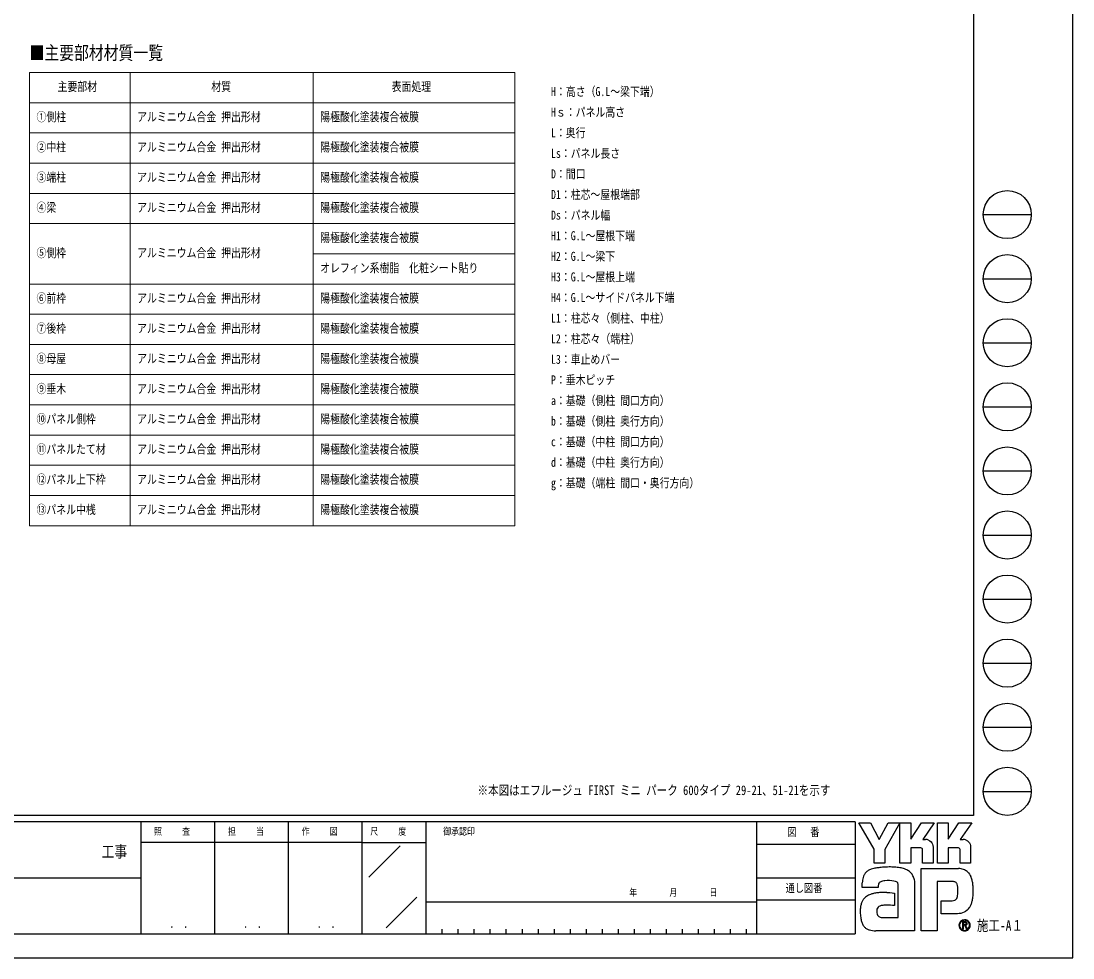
# Model space of a CAD drawing. Units: millimetres, scale not verified. Extents: x -14718 to 14718, y -10395 to 10395.
# Drawn here: x 3224 to 14718, y -10395 to -161 of the extents above; entities that cross this region are included whole.
import ezdxf
from ezdxf.enums import TextEntityAlignment as Align

# ---------------------------------------------------------------- set-up
doc = ezdxf.new("R2010")
doc.units = ezdxf.units.MM
doc.header["$LTSCALE"] = 40
doc.layers.add('0-1_TABLE1', color=7, linetype='Continuous', lineweight=18)
doc.layers.add('0-2_USER1', color=3, linetype='Continuous')
doc.layers.add('0-7_YKK_ZWAK', color=7, linetype='Continuous')
doc.styles.add('ＭＳ ゴシック', font='')
doc.styles.get('ＭＳ ゴシック').set_extended_font_data('MS Gothic')

msp = doc.modelspace()

# ---------------------------------------------------------------- linework, layer by layer
at = {"layer": '0-1_TABLE1'}
for p, q in [((3317.52, -723.27), (8617.52, -723.27)), ((3317.52, -723.27), (3317.52, -5673.27)), ((4417.52, -723.27), (4417.52, -5673.27)), ((6417.52, -723.27), (6417.52, -5673.27)), ((8617.52, -723.27), (8617.52, -5673.27)), ((3317.52, -1053.27), (8617.52, -1053.27)), ((3317.52, -1383.27), (8617.52, -1383.27)), ((3317.52, -1713.27), (8617.52, -1713.27)), ((3317.52, -2043.27), (8617.52, -2043.27)), ((3317.52, -2373.27), (8617.52, -2373.27)), ((6417.52, -2703.27), (8617.52, -2703.27)), ((3317.52, -3033.27), (8617.52, -3033.27)), ((3317.52, -3363.27), (8617.52, -3363.27)), ((3317.52, -3693.27), (8617.52, -3693.27)), ((3317.52, -4023.27), (8617.52, -4023.27)), ((3317.52, -4353.27), (8617.52, -4353.27)), ((3317.52, -4683.27), (8617.52, -4683.27)), ((3317.52, -5013.27), (8617.52, -5013.27)), ((3317.52, -5343.27), (8617.52, -5343.27)), ((3317.52, -5673.27), (8617.52, -5673.27))]:
    msp.add_line(p, q, dxfattribs=at)
at = {"layer": '0-7_YKK_ZWAK'}
for p, q in [((13632.57, 9712.5), (13632.57, -8837.5)), ((13737.57, -2275), (14262.57, -2275)), ((13737.57, -2975), (14262.57, -2975)), ((13737.57, -3675), (14262.57, -3675)), ((13737.57, -4375), (14262.57, -4375)), ((13737.57, -5075), (14262.57, -5075)), ((13737.57, -5775), (14262.57, -5775)), ((13737.57, -6475), (14262.57, -6475)), ((13737.57, -7175), (14262.57, -7175)), ((13737.57, -7875), (14262.57, -7875)), ((13737.57, -8575), (14262.57, -8575)), ((13632.57, -8837.5), (-13667.43, -8837.5)), ((4532.57, -8907.5), (-17.43, -8907.5)), ((5337.57, -8907.5), (5337.57, -10132.5)), ((6142.57, -8907.5), (6142.57, -10132.5)), ((6947.57, -8907.5), (6947.57, -10132.5)), ((7647.57, -8907.5), (6947.57, -8907.5)), ((11261.32, -8907.5), (7647.57, -8907.5)), ((7647.57, -8907.5), (7647.57, -10132.5)), ((11261.32, -8907.5), (11261.32, -10132.5)), ((12337.57, -8907.5), (11261.32, -8907.5)), ((12337.57, -8907.5), (12337.57, -10132.5)), ((6947.57, -9135), (4532.57, -9135)), ((6947.57, -9135), (7647.57, -9135)), ((7024.87, -9514.02), (7367.63, -9171.25)), ((11261.32, -9152.5), (12337.57, -9152.5)), ((-17.43, -9520), (4532.57, -9520)), ((11261.32, -9520), (12337.57, -9520)), ((7212.35, -10065.96), (7549.12, -9729.19)), ((12337.57, -9765), (11261.32, -9765)), ((7647.57, -9782.5), (11261.32, -9782.5)), ((13577.08, -9995.02), (13577.08, -9995.02)), ((7822.57, -10080), (7822.57, -10132.5)), ((7997.57, -10080), (7997.57, -10132.5)), ((8172.57, -10080), (8172.57, -10132.5)), ((8347.57, -10080), (8347.57, -10132.5)), ((8522.57, -10080), (8522.57, -10132.5)), ((8697.57, -10080), (8697.57, -10132.5)), ((8872.57, -10080), (8872.57, -10132.5)), ((9047.57, -10080), (9047.57, -10132.5)), ((9222.57, -10080), (9222.57, -10132.5)), ((9397.57, -10080), (9397.57, -10132.5)), ((9572.57, -10080), (9572.57, -10132.5)), ((9747.57, -10080), (9747.57, -10132.5)), ((9922.57, -10080), (9922.57, -10132.5)), ((10097.57, -10080), (10097.57, -10132.5)), ((10272.57, -10080), (10272.57, -10132.5)), ((10447.57, -10080), (10447.57, -10132.5)), ((10622.57, -10080), (10622.57, -10132.5)), ((10797.57, -10080), (10797.57, -10132.5)), ((10972.57, -10080), (10972.57, -10132.5)), ((11147.57, -10080), (11147.57, -10132.5)), ((13533.36, -10093.93), (13533.36, -10093.93)), ((-17.43, -10132.5), (4532.57, -10132.5)), ((4532.57, -10132.5), (6947.57, -10132.5)), ((6947.57, -10132.5), (7647.57, -10132.5)), ((7647.57, -10132.5), (11261.32, -10132.5)), ((11261.32, -10132.5), (12337.57, -10132.5))]:
    msp.add_line(p, q, dxfattribs=at)
for points in [[(-14717.5, -10395), (14717.5, -10395), (14717.5, 10395), (-14717.5, 10395)], [(12376.07, -8918), (12504.91, -8918), (12601.65, -9100.35), (12698.14, -8918), (12827.07, -8918), (12661.85, -9211.97), (12661.85, -9359.47), (12544.34, -9359.47), (12544.34, -9208)]]:
    msp.add_lwpolyline(points, close=True, dxfattribs=at)
for points in [[(6947.57, -8907.5), (4532.57, -8907.5), (4532.57, -10132.5)], [(13056.91, -9193.13), (12945.69, -9193.13), (12945.69, -9359.34), (12827.2, -9359.34), (12827.2, -8918), (12945.69, -8918), (12945.69, -9098.55), (13062.24, -8918), (13201.44, -8918), (13076.56, -9100.74), (13080.98, -9100.74), (13085.87, -9100.74), (13090.88, -9100.74), (13095.71, -9100.74), (13100.03, -9100.74), (13103.51, -9100.74), (13105.84, -9100.74), (13106.68, -9100.74)], [(13466.29, -9193.13), (13355.19, -9193.13), (13355.19, -9359.47), (13236.64, -9359.47), (13236.64, -8918), (13355.19, -8918), (13355.19, -9098.55), (13471.61, -8918), (13610.81, -8918), (13485.93, -9100.74), (13490.4, -9100.74), (13495.31, -9100.74), (13500.33, -9100.74), (13505.15, -9100.74), (13509.45, -9100.74), (13512.91, -9100.74), (13515.22, -9100.74), (13516.06, -9100.74)], [(13140.77, -9107.75), (13154.92, -9115.83), (13166.9, -9126.37), (13176.54, -9138.92), (13183.64, -9153.02), (13188.04, -9168.24), (13189.54, -9184.12), (13189.54, -9359.76), (13073.94, -9359.76), (13073.94, -9209.93)], [(13550.19, -9107.75), (13564.38, -9115.83), (13576.41, -9126.37), (13586.09, -9138.92), (13593.24, -9153.02), (13597.66, -9168.24), (13599.18, -9184.12), (13599.18, -9359.47), (13483.31, -9359.47), (13483.31, -9209.93)], [(13401.04, -9560.27), (13234.18, -9560.27), (13234.18, -10097.5), (13059.31, -10097.5), (13059.31, -9417.77), (13465.73, -9417.77)], [(12976.98, -9517.08), (12981.95, -9537.16), (12984.76, -9558.65), (12985.65, -9581.55), (12985.65, -10097.5), (12563.43, -10097.5)], [(13575.5, -9465.79), (13586.9, -9480.19), (13595.45, -9494.13), (13601.41, -9506.75)], [(12616.79, -9563.09), (12608.65, -9567.67), (12602.31, -9573.26), (12597.51, -9579.79), (12594.02, -9587.18), (12591.62, -9595.36), (12590.06, -9604.24), (12589.12, -9613.76), (12588.55, -9623.84), (12413.61, -9624.26), (12414.12, -9600.33), (12415.09, -9573.45)], [(12683.81, -9679.35), (12716.93, -9681.53), (12742.96, -9684.45), (12759.99, -9687.18), (12766.09, -9688.81), (12766.09, -9822.65), (12746.73, -9820.61), (12725.5, -9819.46), (12703.76, -9819.02), (12682.9, -9819.08), (12664.29, -9819.47), (12649.29, -9819.98), (12639.29, -9820.43), (12635.65, -9820.62), (12620.52, -9823.39), (12607.47, -9827.72), (12596.51, -9833.64), (12587.63, -9841.19), (12580.84, -9850.39), (12576.14, -9861.27), (12573.53, -9873.85), (12573, -9888.17), (12574.67, -9903.91), (12578.01, -9916.93), (12582.82, -9927.46), (12588.89, -9935.76), (12596.01, -9942.08), (12603.97, -9946.67), (12612.56, -9949.77), (12621.56, -9951.63), (12807.42, -9951.63), (12807.42, -9607.76), (12807.47, -9600.94), (12807.12, -9594.28), (12806.24, -9587.85), (12804.75, -9581.76), (12802.52, -9576.09), (12799.45, -9570.92), (12795.43, -9566.34), (12790.36, -9562.44)], [(12790.36, -9562.44), (12779.46, -9558.16), (12762.03, -9554.53), (12739.79, -9551.86), (12714.48, -9550.43), (12687.79, -9550.54), (12661.47, -9552.49)], [(13460.39, -9663.49), (13460.17, -9641.21), (13459.11, -9621.14), (13456.6, -9603.52), (13452.03, -9588.57)], [(13560.97, -9873.4), (13544.82, -9885.95), (13528.01, -9895.82), (13510.64, -9903.18), (13492.85, -9908.22), (13474.77, -9911.11), (13456.52, -9912.03), (13276.76, -9912.03), (13276.76, -9770.82), (13378.13, -9770.82), (13396.82, -9770.56), (13413.25, -9768.97), (13427.35, -9764.83)], [(13561.12, -10019.09), (13561.04, -10017.04), (13560.78, -10015.06), (13560.36, -10013.17), (13559.77, -10011.36), (13559.01, -10009.64), (13558.09, -10008.03), (13557.02, -10006.53), (13555.78, -10005.14), (13554.16, -10003.71), (13552.36, -10002.46), (13550.39, -10001.4), (13548.26, -10000.52), (13545.97, -9999.84), (13543.54, -9999.35), (13540.97, -9999.05), (13538.27, -9998.95), (13511.74, -9998.95), (13511.74, -10076.99), (13519.76, -10076.99), (13519.76, -10006.91), (13538.27, -10006.91), (13540.18, -10006.97), (13541.98, -10007.16), (13543.66, -10007.47), (13545.22, -10007.9), (13546.65, -10008.45), (13547.95, -10009.11), (13549.11, -10009.89), (13550.13, -10010.78)], [(13553.26, -10019.09), (13552.77, -10022.84), (13551.43, -10025.8), (13549.41, -10028.05), (13546.91, -10029.69), (13544.1, -10030.8), (13541.17, -10031.49), (13538.29, -10031.84), (13535.65, -10031.93), (13528.71, -10031.93), (13532.21, -10037.89), (13555.13, -10077.25), (13564.3, -10077.25), (13542.2, -10039.37), (13544.27, -10038.96), (13546.24, -10038.43), (13548.12, -10037.8), (13549.88, -10037.06), (13551.54, -10036.21), (13553.08, -10035.25), (13554.49, -10034.19), (13555.78, -10033.01)]]:
    msp.add_lwpolyline(points, dxfattribs=at)
for centre in [(14000.07, -2275), (14000.07, -2975), (14000.07, -3675), (14000.07, -4375), (14000.07, -5075), (14000.07, -5775), (14000.07, -6475), (14000.07, -7175), (14000.07, -7875), (14000.07, -8575)]:
    msp.add_circle(centre, 262.5, dxfattribs=at)
for centre, radius, start, end in [((13057.53, -9209.53), 16.41, 358.57817, 92.1683), ((13106.86, -9188.16), 87.42, 78.26798, 90.11215), ((13108.11, -9181.8), 80.94, 66.19963, 78.22058), ((13466.98, -9209.45), 16.33, 358.29941, 92.43455), ((13516.23, -9188.32), 87.58, 78.27851, 90.10826), ((13517.43, -9182.18), 81.32, 66.2483, 78.23226), ((12564, -9575.11), 158.47, 108.37421, 122.42809), ((12590.52, -9669.42), 256.38, 100.93159, 107.35499), ((12677.19, -10089.86), 685.64, 97.86054, 101.37938), ((12717.87, -10372.53), 971.23, 94.90201, 97.9576), ((12720.64, -10395.16), 994, 91.6169, 94.94971), ((12716.79, -10234.21), 833.01, 87.51794, 91.66439), ((12727.61, -10002.22), 600.77, 81.92631, 87.59083), ((12759.56, -9783.31), 379.54, 73.67137, 82.05943), ((12806.94, -9624.71), 214.03, 60.60528, 73.9085), ((13459.09, -9604.75), 187.09, 78.73198, 87.96551), ((13464.58, -9576.69), 158.51, 69.03034, 78.69541), ((12624.64, -9575.53), 208.88, 163.48385, 171.57982), ((12570.62, -9559.51), 152.53, 152.2125, 163.4865), ((12547.28, -9547.44), 126.25, 138.03852, 152.12015), ((12547.26, -9548.03), 126.64, 122.60463, 137.83438), ((12826.34, -9586.03), 170.81, 52.17347, 59.90542), ((12843.69, -9563.57), 142.43, 43.55042, 52.14561), ((12853.25, -9554.33), 129.14, 34.48659, 43.50182), ((12853.31, -9554.13), 128.97, 25.58915, 34.43128), ((12841.84, -9559.51), 141.65, 17.43089, 25.54591), ((13469.69, -9563.05), 143.94, 59.39484, 68.9885), ((13472.06, -9558.9), 139.16, 50.3012, 59.3616), ((13471.19, -9559.88), 140.47, 42.05209, 50.28551), ((13401.82, -9599.84), 220.22, 14.76267, 25.00486), ((12732.32, -9591.6), 317.75, 171.55622, 176.72493), ((12662.97, -9672.7), 118.94, 102.4979, 112.84632), ((12685.98, -9771.98), 220.85, 96.37207, 102.75341), ((13402, -9646.04), 85.77, 77.94572, 90.63794), ((13409.45, -9611.06), 50.01, 60.20991, 77.92418), ((13414.28, -9601.97), 39.72, 39.8078, 59.75378), ((13407.49, -9607.16), 48.26, 22.65544, 39.38165), ((13266.76, -9636.65), 360.21, 7.9139, 14.95041), ((13131.85, -9656.27), 496.54, 2.54376, 8.01251), ((13054.52, -9660.34), 573.97, 357.76419, 2.60674), ((12547.25, -9844.34), 148.92, 142.04688, 153.80771), ((12542.16, -9840.7), 142.67, 130.60221, 141.94427), ((12550.56, -9850.8), 155.81, 120.60724, 130.53081), ((12567.15, -9879.01), 188.53, 112.58838, 120.58162), ((12589.48, -9932.65), 246.63, 106.61303, 112.59024), ((12624.58, -10050.65), 369.75, 99.87193, 106.59825), ((12644.25, -10161.45), 482.28, 94.78469, 99.91711), ((12653.83, -10271.7), 592.94, 90.80099, 94.81812), ((12655.28, -10353.79), 675.05, 87.57779, 90.82714), ((13411.02, -9728), 40.29, 293.91672, 314.09376), ((13405.52, -9723.15), 47.6, 314.78099, 333.92928), ((13370.17, -9705.98), 86.9, 334.00676, 347.34989), ((13273.74, -9683.65), 185.88, 347.14308, 355.40008), ((13062.71, -9665.52), 397.69, 355.2339, 0.29193), ((13192.02, -9676.77), 435.46, 347.15166, 352.97565), ((13076.59, -9661.76), 551.86, 352.8937, 357.82206), ((12733.47, -9882.2), 340.51, 174.55588, 182.47272), ((12631.44, -9872.43), 238.02, 164.97537, 174.56739), ((12573.6, -9857.01), 178.16, 153.89178, 164.94341), ((13444.3, -9741.85), 175.83, 311.57033, 318.66243), ((13423.95, -9724), 202.9, 318.67367, 325.29112), ((13476.26, -9762.99), 137.72, 326.23251, 339.61931), ((13346.92, -9712.91), 276.41, 339.22498, 347.31457), ((12923.74, -9879.21), 530.77, 181.90948, 187.89042), ((12700.42, -9910.62), 305.25, 187.80471, 196.36971), ((12582.52, -9945.45), 182.31, 196.3102, 208.20993), ((13533.46, -10038.66), 61.74, 90.09157, 179.92363), ((13533.23, -10038.15), 54.8, 89.86602, 135.149), ((13533.45, -10038.55), 61.63, 44.93442, 90.08536), ((13533.47, -10038.57), 55.21, 45.03108, 90.11509), ((13533.94, -10038.36), 61.15, 359.78949, 45.13288), ((12531.17, -9972.78), 124.15, 208.29777, 223.35561), ((12519.59, -9982.97), 108.73, 223.64205, 239.63663), ((12529.2, -9965.48), 128.68, 239.8785, 253.65355), ((12546.8, -9905.03), 191.64, 253.69102, 263.74909), ((12561.7, -9772.34), 325.16, 263.68487, 270.30455), ((13533.08, -10038.73), 61.37, 179.86065, 225.14399), ((13533.07, -10038.46), 54.9, 134.8007, 180.12175), ((13532.85, -10038.82), 54.68, 179.75513, 225.29722), ((13533.37, -10038.74), 61.57, 224.94536, 269.98445), ((13533.25, -10039.31), 54.62, 224.62822, 270.10973), ((13533.27, -10038.49), 55.44, 270.09072, 359.90926), ((13533.37, -10038.43), 61.88, 269.98802, 314.93777), ((13541.53, -10018.76), 11.73, 358.3894, 42.86139), ((13541.76, -10019.65), 19.37, 316.37674, 1.6565), ((13533.51, -10038.59), 55.2, 0.00643, 45.07115), ((13533.79, -10038.83), 61.3, 314.92572, 0.23508)]:
    msp.add_arc(centre, radius, start, end, dxfattribs=at)

# ---------------------------------------------------------------- texts
at = {"layer": '0-1_TABLE1', "style": 'ＭＳ ゴシック', "width": 0.8}
for s, p in [('主要部材', (3622.72, -955.77)), ('材質', (5302.32, -955.77)), ('表面処理', (7272.72, -955.77)), ('①側柱', (3392.52, -1285.77)), ('アルミニウム合金 押出形材', (4492.52, -1285.77)), ('陽極酸化塗装複合被膜', (6492.52, -1285.77)), ('②中柱', (3392.52, -1615.77)), ('アルミニウム合金 押出形材', (4492.52, -1615.77)), ('陽極酸化塗装複合被膜', (6492.52, -1615.77)), ('③端柱', (3392.52, -1945.77)), ('アルミニウム合金 押出形材', (4492.52, -1945.77)), ('陽極酸化塗装複合被膜', (6492.52, -1945.77)), ('④梁', (3392.52, -2275.77)), ('アルミニウム合金 押出形材', (4492.52, -2275.77)), ('陽極酸化塗装複合被膜', (6492.52, -2275.77)), ('陽極酸化塗装複合被膜', (6492.52, -2605.77)), ('⑤側枠', (3392.52, -2770.77)), ('アルミニウム合金 押出形材', (4492.52, -2770.77)), ('オレフィン系樹脂\u3000化粧シート貼り', (6492.52, -2935.77)), ('⑥前枠', (3392.52, -3265.77)), ('アルミニウム合金 押出形材', (4492.52, -3265.77)), ('陽極酸化塗装複合被膜', (6492.52, -3265.77)), ('⑦後枠', (3392.52, -3595.77)), ('アルミニウム合金 押出形材', (4492.52, -3595.77)), ('陽極酸化塗装複合被膜', (6492.52, -3595.77)), ('⑧母屋', (3392.52, -3925.77)), ('アルミニウム合金 押出形材', (4492.52, -3925.77)), ('陽極酸化塗装複合被膜', (6492.52, -3925.77)), ('⑨垂木', (3392.52, -4255.77)), ('アルミニウム合金 押出形材', (4492.52, -4255.77)), ('陽極酸化塗装複合被膜', (6492.52, -4255.77)), ('⑩パネル側枠', (3392.52, -4585.77)), ('アルミニウム合金 押出形材', (4492.52, -4585.77)), ('陽極酸化塗装複合被膜', (6492.52, -4585.77)), ('⑪パネルたて材', (3392.52, -4915.77)), ('アルミニウム合金 押出形材', (4492.52, -4915.77)), ('陽極酸化塗装複合被膜', (6492.52, -4915.77)), ('⑫パネル上下枠', (3392.52, -5245.77)), ('アルミニウム合金 押出形材', (4492.52, -5245.77)), ('陽極酸化塗装複合被膜', (6492.52, -5245.77)), ('⑬パネル中桟', (3392.52, -5575.77)), ('アルミニウム合金 押出形材', (4492.52, -5575.77)), ('陽極酸化塗装複合被膜', (6492.52, -5575.77))]:
    msp.add_text(s, height=98.97, dxfattribs=at).set_placement(p, align=Align.BOTTOM_LEFT)
at = {"layer": '0-2_USER1', "style": 'ＭＳ ゴシック', "width": 0.8}
for s, height, p in [('■主要部材材質一覧', 148.5, (3316.9, -626.95)), ('H：高さ（G.L～梁下端）', 98.97, (9014.21, -1009.83)), ('Hｓ：パネル高さ', 98.97, (9014.21, -1234.83)), ('L：奥行', 98.97, (9014.21, -1459.83)), ('Ls：パネル長さ', 98.97, (9014.21, -1684.83)), ('D：間口', 98.97, (9014.21, -1909.83)), ('D1：柱芯～屋根端部', 98.97, (9014.21, -2134.83)), ('Ds：パネル幅', 98.97, (9014.21, -2359.83)), ('H1：G.L～屋根下端', 98.97, (9014.21, -2584.83)), ('H2：G.L～梁下', 98.97, (9014.21, -2809.83)), ('H3：G.L～屋根上端', 98.97, (9014.21, -3034.83)), ('H4：G.L～サイドパネル下端', 98.97, (9014.21, -3259.83)), ('L1：柱芯々（側柱、中柱）', 98.97, (9014.21, -3484.83)), ('L2：柱芯々（端柱）', 98.97, (9014.21, -3709.83)), ('L3：車止めバー', 98.97, (9014.21, -3934.83)), ('P：垂木ピッチ', 98.97, (9014.21, -4159.83)), ('a：基礎（側柱 間口方向）', 98.97, (9014.21, -4384.83)), ('b：基礎（側柱 奥行方向）', 98.97, (9014.21, -4609.83)), ('c：基礎（中柱 間口方向）', 98.97, (9014.21, -4834.83)), ('d：基礎（中柱 奥行方向）', 98.97, (9014.21, -5059.83)), ('g：基礎（端柱 間口・奥行方向）', 98.97, (9014.21, -5284.83)), ('※本図はエフルージュ FIRST ミニ パーク 600タイプ 29-21、51-21を示す', 105.6, (8211.55, -8647.41))]:
    msp.add_text(s, height=height, dxfattribs=at).set_placement(p, align=Align.BOTTOM_LEFT)
at = {"layer": '0-7_YKK_ZWAK', "style": 'ＭＳ ゴシック', "width": 0.8}
for s, height, p in [('照     査', 76.98, (4677.47, -9073.75)), ('担     当', 76.98, (5485.27, -9073.75)), ('作     図', 76.98, (6290.27, -9073.75)), ('尺     度', 76.98, (7039.97, -9073.75)), ('御承認印', 76.98, (7836.98, -9073.75)), ('図\u3000 番', 89.81, (11596.91, -9091.25)), ('工事', 128.3, (4103.17, -9336.13)), ('年        月        日', 76.98, (9869.67, -9741.25)), ('通し図番', 89.81, (11577.31, -9703.75)), ('施工-A１', 115.5, (13667.57, -10132.5)), ('． ．', 90.71, (4847.5, -10095.23)), ('． ．', 90.71, (5652.5, -10095.23)), ('． ．', 90.71, (6457.5, -10095.23))]:
    msp.add_text(s, height=height, dxfattribs=at).set_placement(p, align=Align.BOTTOM_LEFT)

doc.saveas('drawing.dxf')
